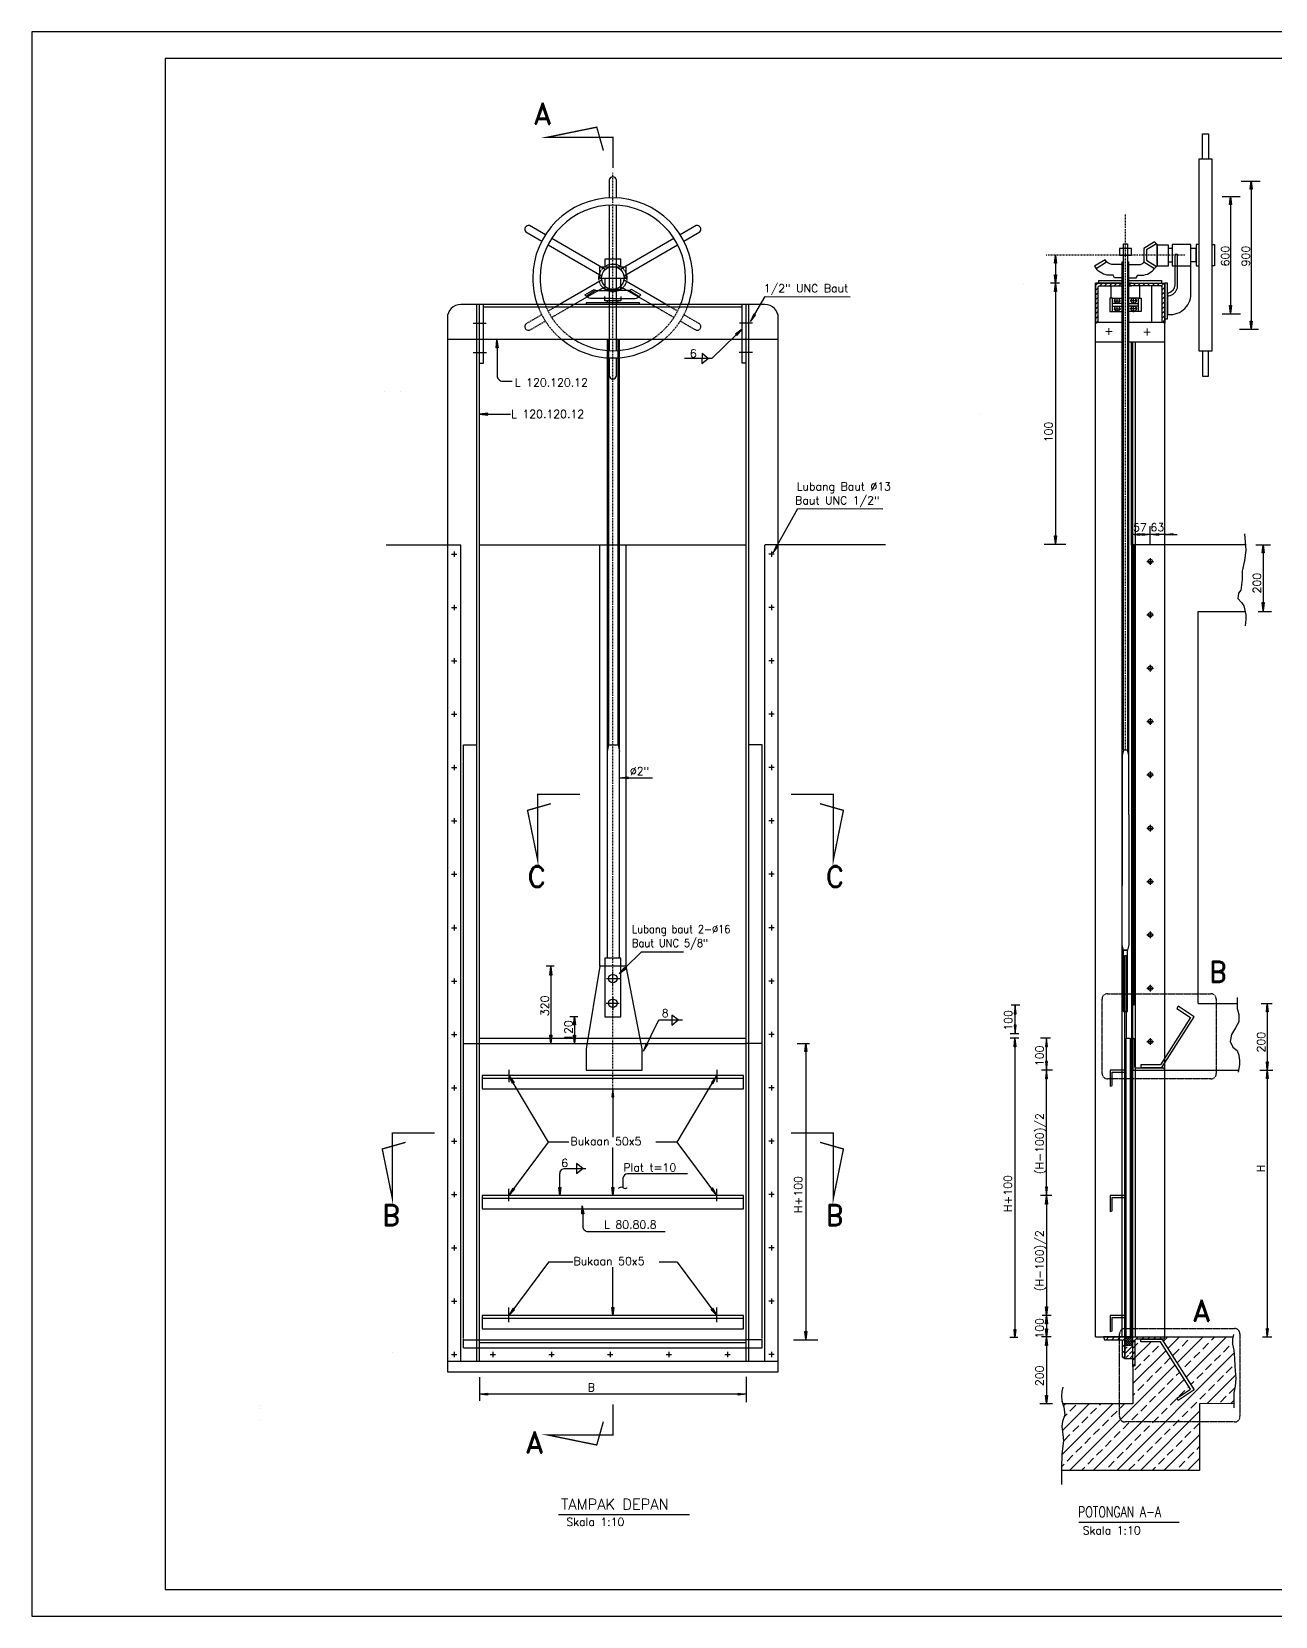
# Model space of a CAD drawing. Header units: metres. Extents: x -50 to 791, y -656 to 584.
# Drawn here: x -50 to 416, y -10 to 584 of the extents above; entities that cross this region are included whole.
import ezdxf

# ---------------------------------------------------------------- set-up
doc = ezdxf.new("R2010")
doc.units = ezdxf.units.M
for name, pattern in [('DASHDOT', [1, 0.5, -0.25, 0, -0.25]), ('DASHDOT2', [0.5, 0.25, -0.125, 0, -0.125]), ('HIDDEN', [0.375, 0.25, -0.125]), ('HIDDEN2', [0.1875, 0.125, -0.0625])]:
    doc.linetypes.add(name, pattern=pattern)
for name, color, linetype in [('ACS', 2, 'CONTINUOUS'), ('AS', 2, 'DASHDOT'), ('DIM', 2, 'CONTINUOUS'), ('HATCH', 1, 'CONTINUOUS'), ('KOP', 7, 'CONTINUOUS'), ('PINTU', 5, 'CONTINUOUS')]:
    doc.layers.add(name, color=color, linetype=linetype)
doc.styles.add('ROMAND', font='ROMAND.SHX')
doc.styles.add('ROMANS', font='ROMANS.SHX', dxfattribs={"height": 3})

msp = doc.modelspace()

# ---------------------------------------------------------------- linework, layer by layer
at = {"layer": 'ACS', "color": 1, "linetype": 'HIDDEN2'}
for points in [[(105.77, 391.7), (110.77, 391.7)], [(229.77, 391.7), (224.77, 391.7)], [(111.77, 316.7), (116.77, 316.7)], [(223.77, 316.7), (218.77, 316.7)], [(111.77, 204.7), (117.77, 204.7)], [(223.77, 204.7), (217.77, 204.7)], [(111.77, 93.7), (117.77, 93.7)], [(223.77, 93.7), (217.77, 93.7)]]:
    msp.add_lwpolyline(points, dxfattribs=at)
at = {"layer": 'ACS'}
for points in [[(107.27, 388.14), (108.27, 388.14), (109.27, 388.14)], [(108.27, 389.14), (108.27, 388.14), (108.27, 387.14)], [(228.27, 388.14), (227.27, 388.14), (226.27, 388.14)], [(227.27, 389.14), (227.27, 388.14), (227.27, 387.14)], [(369.16, 386.68), (369.16, 384.19)], [(367.9, 385.44), (370.35, 385.44)], [(108.27, 369.14), (108.27, 368.14), (108.27, 367.14)], [(227.27, 369.14), (227.27, 368.14), (227.27, 367.14)], [(107.27, 368.14), (108.27, 368.14), (109.27, 368.14)], [(228.27, 368.14), (227.27, 368.14), (226.27, 368.14)], [(367.9, 365.44), (370.35, 365.44)], [(369.16, 366.68), (369.16, 364.19)], [(107.27, 348.14), (108.27, 348.14), (109.27, 348.14)], [(108.27, 349.14), (108.27, 348.14), (108.27, 347.14)], [(228.27, 348.14), (227.27, 348.14), (226.27, 348.14)], [(227.27, 349.14), (227.27, 348.14), (227.27, 347.14)], [(367.9, 345.44), (370.35, 345.44)], [(369.16, 346.68), (369.16, 344.19)], [(107.27, 328.14), (108.27, 328.14), (109.27, 328.14)], [(108.27, 329.14), (108.27, 328.14), (108.27, 327.14)], [(228.27, 328.14), (227.27, 328.14), (226.27, 328.14)], [(227.27, 329.14), (227.27, 328.14), (227.27, 327.14)], [(367.9, 325.44), (370.35, 325.44)], [(369.16, 326.68), (369.16, 324.19)], [(108.27, 309.14), (108.27, 308.14), (108.27, 307.14)], [(227.27, 309.14), (227.27, 308.14), (227.27, 307.14)], [(107.27, 308.14), (108.27, 308.14), (109.27, 308.14)], [(228.27, 308.14), (227.27, 308.14), (226.27, 308.14)], [(367.9, 305.44), (370.35, 305.44)], [(369.16, 306.68), (369.16, 304.19)], [(107.27, 288.14), (108.27, 288.14), (109.27, 288.14)], [(108.27, 289.14), (108.27, 288.14), (108.27, 287.14)], [(228.27, 288.14), (227.27, 288.14), (226.27, 288.14)], [(227.27, 289.14), (227.27, 288.14), (227.27, 287.14)], [(367.9, 285.44), (370.35, 285.44)], [(369.16, 286.68), (369.16, 284.19)], [(107.27, 268.14), (108.27, 268.14), (109.27, 268.14)], [(108.27, 269.14), (108.27, 268.14), (108.27, 267.14)], [(228.27, 268.14), (227.27, 268.14), (226.27, 268.14)], [(227.27, 269.14), (227.27, 268.14), (227.27, 267.14)], [(367.9, 265.44), (370.35, 265.44)], [(369.16, 266.68), (369.16, 264.19)], [(107.27, 248.14), (108.27, 248.14), (109.27, 248.14)], [(108.27, 249.14), (108.27, 248.14), (108.27, 247.14)], [(228.27, 248.14), (227.27, 248.14), (226.27, 248.14)], [(227.27, 249.14), (227.27, 248.14), (227.27, 247.14)], [(367.9, 245.44), (370.35, 245.44)], [(369.16, 246.68), (369.16, 244.19)], [(107.27, 228.14), (108.27, 228.14), (109.27, 228.14)], [(108.27, 229.14), (108.27, 228.14), (108.27, 227.14)], [(165.37, 229.05), (170.42, 229.05)], [(167.77, 226.55), (167.77, 231.52)], [(228.27, 228.14), (227.27, 228.14), (226.27, 228.14)], [(227.27, 229.14), (227.27, 228.14), (227.27, 227.14)], [(369.16, 226.68), (369.16, 224.19)], [(165.29, 219.79), (170.16, 219.79)], [(167.77, 222.24), (167.77, 217.24)], [(367.9, 225.44), (370.35, 225.44)], [(107.27, 208.14), (108.27, 208.14), (109.27, 208.14)], [(108.27, 209.14), (108.27, 208.14), (108.27, 207.14)], [(228.27, 208.14), (227.27, 208.14), (226.27, 208.14)], [(227.27, 209.14), (227.27, 208.14), (227.27, 207.14)], [(367.9, 205.44), (370.35, 205.44)], [(369.16, 206.68), (369.16, 204.19)], [(107.27, 188.14), (108.27, 188.14), (109.27, 188.14)], [(108.27, 189.14), (108.27, 188.14), (108.27, 187.14)], [(228.27, 188.14), (227.27, 188.14), (226.27, 188.14)], [(227.27, 189.14), (227.27, 188.14), (227.27, 187.14)], [(107.27, 168.14), (108.27, 168.14), (109.27, 168.14)], [(108.27, 169.14), (108.27, 168.14), (108.27, 167.14)], [(228.27, 168.14), (227.27, 168.14), (226.27, 168.14)], [(227.27, 169.14), (227.27, 168.14), (227.27, 167.14)], [(108.27, 149.14), (108.27, 148.14), (108.27, 147.14)], [(227.27, 149.14), (227.27, 148.14), (227.27, 147.14)], [(107.27, 148.14), (108.27, 148.14), (109.27, 148.14)], [(228.27, 148.14), (227.27, 148.14), (226.27, 148.14)], [(107.27, 128.14), (108.27, 128.14), (109.27, 128.14)], [(108.27, 129.14), (108.27, 128.14), (108.27, 127.14)], [(228.27, 128.14), (227.27, 128.14), (226.27, 128.14)], [(227.27, 129.14), (227.27, 128.14), (227.27, 127.14)], [(107.27, 108.14), (108.27, 108.14), (109.27, 108.14)], [(108.27, 109.14), (108.27, 108.14), (108.27, 107.14)], [(228.27, 108.14), (227.27, 108.14), (226.27, 108.14)], [(227.27, 109.14), (227.27, 108.14), (227.27, 107.14)], [(108.27, 89.14), (108.27, 88.14), (108.27, 87.14)], [(122.75, 89.14), (122.75, 88.14), (122.75, 87.14)], [(144.75, 89.14), (144.75, 88.14), (144.75, 87.14)], [(166.75, 89.14), (166.75, 88.14), (166.75, 87.14)], [(188.75, 89.14), (188.75, 88.14), (188.75, 87.14)], [(210.75, 89.14), (210.75, 88.14), (210.75, 87.14)], [(227.27, 89.14), (227.27, 88.14), (227.27, 87.14)], [(107.27, 88.14), (108.27, 88.14), (109.27, 88.14)], [(121.75, 88.14), (122.75, 88.14), (123.75, 88.14)], [(143.75, 88.14), (144.75, 88.14), (145.75, 88.14)], [(165.75, 88.14), (166.75, 88.14), (167.75, 88.14)], [(187.75, 88.14), (188.75, 88.14), (189.75, 88.14)], [(209.75, 88.14), (210.75, 88.14), (211.75, 88.14)], [(228.27, 88.14), (227.27, 88.14), (226.27, 88.14)]]:
    msp.add_lwpolyline(points, dxfattribs=at)
at = {"layer": 'ACS', "color": 1, "linetype": 'HIDDEN'}
for points in [[(110.77, 85.7), (110.77, 391.7)], [(224.77, 85.7), (224.77, 391.7)], [(224.77, 85.7), (224.77, 391.7)], [(111.77, 90.7), (111.77, 316.7)], [(223.77, 90.7), (223.77, 316.7)], [(111.77, 90.7), (223.77, 90.7)]]:
    msp.add_lwpolyline(points, dxfattribs=at)
at = {"layer": 'ACS'}
for centre, radius in [((369.16, 385.44), 0.802), ((369.16, 365.44), 0.802), ((369.16, 345.44), 0.802), ((369.16, 325.44), 0.802), ((369.16, 305.44), 0.802), ((369.16, 285.44), 0.802), ((369.16, 265.44), 0.802), ((369.16, 245.44), 0.802), ((167.77, 229.05), 1.58), ((369.16, 225.44), 0.802), ((167.77, 219.79), 1.58), ((369.16, 205.44), 0.802)]:
    msp.add_circle(centre, radius, dxfattribs=at)
at = {"layer": 'AS'}
for points in [[(167.77, 187.7), (167.77, 531.13)], [(359.83, 314.73), (359.83, 515.54)], [(382.06, 500.25), (330.18, 500.25)], [(82.23, 448.95), (82.23, 448.95)], [(88.23, 448.95), (88.23, 448.95)]]:
    msp.add_lwpolyline(points, dxfattribs=at)
at = {"layer": 'DIM'}
for p, q in [((145.79, 233.7), (142.84, 233.7)), ((154.66, 214.7), (151.7, 214.7)), ((236.89, 204.7), (241.52, 204.7)), ((235.45, 93.7), (244.53, 93.7)), ((217.77, 79.76), (217.77, 70.21))]:
    msp.add_line(p, q, dxfattribs=at)
at = {"layer": 'DIM', "const_width": 0.5}
for points in [[(167.77, 532.94), (167.77, 544.45), (143.34, 544.45), (161.73, 548.21), (164.23, 539.44)], [(155.5, 298.15), (139.55, 298.15), (139.55, 273.72), (135.8, 292.11), (144.56, 294.62)], [(234.47, 298.15), (250.42, 298.15), (250.42, 273.72), (254.17, 292.11), (245.4, 294.62)], [(101.06, 171.21), (85.11, 171.21), (85.11, 146.78), (81.36, 165.17), (90.13, 167.68)], [(234.47, 171.21), (250.42, 171.21), (250.42, 146.78), (254.17, 165.17), (245.4, 167.68)], [(167.77, 69.49), (167.77, 57.98), (143.34, 57.98), (161.73, 54.22), (164.23, 62.99)]]:
    msp.add_lwpolyline(points, dxfattribs=at)
at = {"layer": 'DIM'}
for points in [[(403.18, 528.02), (410.4, 528.02)], [(406.96, 528.05), (407.35, 525.02), (406.62, 525.02), (406.96, 528.05), (406.96, 523.9), (406.96, 472.45), (406.62, 475.48), (407.35, 475.48), (406.96, 472.45)], [(396.04, 522.26), (402.82, 522.26)], [(399.25, 522.28), (399.64, 519.25), (398.9, 519.25), (399.25, 522.28), (399.25, 518.42), (399.25, 478.36), (398.9, 481.39), (399.64, 481.39), (399.25, 478.36)], [(333.67, 500.22), (334.06, 497.18), (333.33, 497.18), (333.67, 500.22), (333.67, 494.77), (333.67, 489.77), (333.33, 492.8), (334.06, 492.8), (333.67, 489.77)], [(333.61, 489.62), (334.01, 486.59), (333.27, 486.59), (333.61, 489.62), (333.61, 468.63), (333.61, 392), (333.27, 395.03), (334.01, 395.03), (333.61, 392)], [(219.38, 475.38), (221.27, 477.79), (220.64, 478.16), (219.38, 475.38), (221, 478.1), (224.83, 484.7), (256.68, 484.67)], [(396.04, 478.24), (402.97, 478.24)], [(216.22, 472.47), (213.74, 470.67), (214.25, 470.14), (216.22, 472.47), (213.92, 470.29), (204.84, 461.45), (194.67, 461.45)], [(402.61, 472.47), (409.68, 472.47)], [(203.53, 461.49), (201.2, 463.38), (201.14, 459.63), (203.53, 461.49)], [(117.85, 440.68), (120.89, 440.28), (120.89, 441.02), (117.85, 440.68), (121.02, 440.68), (129.43, 440.68)], [(227.79, 388.68), (229.67, 391.09), (229.04, 391.46), (227.79, 388.68), (229.4, 391.4), (237.13, 405.21), (268.99, 405.18)], [(369.16, 395.55), (366.12, 395.16), (366.12, 395.89), (369.16, 395.55), (369.13, 395.55), (362.17, 395.55), (365.2, 395.89), (365.2, 395.16), (362.17, 395.55)], [(375.21, 395.55), (369.25, 395.55), (372.28, 395.89), (372.28, 395.16), (369.25, 395.55)], [(374.62, 395.55), (377.65, 395.94), (377.65, 395.21), (374.62, 395.55), (374.65, 395.55), (379.29, 395.55)], [(337.54, 391.74), (329.41, 391.74)], [(408.78, 391.7), (414.2, 391.7)], [(411.47, 391.66), (411.86, 388.63), (411.13, 388.63), (411.47, 391.66), (411.47, 370.44), (411.47, 366.95), (411.13, 369.98), (411.86, 369.98), (411.47, 366.95)], [(409.63, 366.7), (414.54, 366.7)], [(170.33, 304.32), (173.36, 304.71), (173.36, 303.98), (170.33, 304.32), (182.62, 304.32)], [(170.11, 230.93), (172.59, 232.73), (172.09, 233.27), (170.11, 230.93), (172.42, 233.11), (178.56, 239.07), (194.27, 239.07)], [(144.52, 233.42), (144.91, 230.38), (144.18, 230.38), (144.52, 233.42), (144.52, 210.32), (144.52, 204.78), (144.18, 207.82), (144.91, 207.82), (144.52, 204.78)], [(153.39, 214.72), (153.78, 211.68), (153.05, 211.68), (153.39, 214.72), (153.39, 210.32), (153.39, 204.78), (153.05, 207.82), (153.78, 207.82), (153.39, 204.78)], [(192.25, 213.55), (189.9, 215.39), (189.9, 211.65), (192.25, 213.55)], [(320.25, 219.04), (317.05, 219.04)], [(318.52, 208.52), (318.91, 211.55), (318.18, 211.55), (318.52, 208.52), (318.52, 212.9), (318.52, 218.92), (318.18, 215.88), (318.91, 215.88), (318.52, 218.92)], [(413.01, 219.6), (413.4, 216.57), (412.67, 216.57), (413.01, 219.6), (413.01, 198.27), (413.01, 194.78), (412.67, 197.82), (413.4, 197.82), (413.01, 194.78)], [(179.23, 201.88), (180.92, 204.43), (180.26, 204.75), (179.23, 201.88), (184.96, 213.55)], [(184.96, 213.55), (193.87, 213.55)], [(316.6, 208.52), (319.93, 208.52)], [(240.1, 204.69), (240.49, 201.66), (239.76, 201.66), (240.1, 204.69), (240.1, 200.83), (240.1, 93.78), (239.76, 96.82), (240.49, 96.82), (240.1, 93.78)], [(319.96, 206.7), (316.6, 206.7)], [(318.45, 206.55), (318.84, 203.51), (318.11, 203.51), (318.45, 206.55), (318.45, 128.08)], [(331.73, 206.7), (327.99, 206.7)], [(330.27, 194.9), (330.66, 197.94), (329.93, 197.94), (330.27, 194.9), (330.27, 200.63), (330.27, 206.65), (329.93, 203.61), (330.66, 203.61), (330.27, 206.65)], [(128.77, 194.84), (128.77, 190.17)], [(128.77, 147.7), (130.4, 150.57), (130.95, 150.03), (128.77, 147.7), (143.71, 167.7), (128.77, 192.7), (130.79, 190.15), (130.16, 189.68), (128.77, 192.7)], [(206.77, 147.7), (205.13, 150.57), (204.58, 150.03), (206.77, 147.7), (191.82, 167.7), (206.77, 192.7), (204.74, 190.15), (205.37, 189.68), (206.77, 192.7)], [(206.77, 194.84), (206.77, 190.17)], [(332.5, 194.7), (328.43, 194.7)], [(330.27, 147.84), (330.66, 150.88), (329.93, 150.88), (330.27, 147.84), (330.27, 151.7), (330.27, 194.69), (329.93, 191.65), (330.66, 191.65), (330.27, 194.69)], [(413, 194.59), (413.39, 191.56), (412.66, 191.56), (413, 194.59), (413, 186.28), (413, 94.85), (412.66, 97.88), (413.39, 97.88), (413, 94.85)], [(167.77, 187.7), (167.37, 184.67), (168.11, 184.67), (167.77, 187.7), (167.77, 169.62)], [(151.28, 167.7), (143.71, 167.7)], [(191.82, 167.7), (183.9, 167.7)], [(167.77, 147.7), (167.37, 150.74), (168.11, 150.74), (167.77, 147.7), (167.77, 165.71)], [(156.56, 157.89), (154.21, 159.74), (154.21, 155.99), (156.56, 157.89)], [(128.77, 145.63), (128.77, 150.29)], [(169.94, 150.37), (170.29, 150.69), (170.67, 150.9), (171, 150.95), (171.41, 150.83), (171.69, 150.66), (172, 150.48), (172.38, 150.39), (172.74, 150.44), (173.02, 150.59), (173.1, 150.64)], [(206.77, 145.63), (206.77, 150.29)], [(332.32, 147.7), (328.08, 147.7)], [(330.27, 147.57), (330.66, 144.53), (329.93, 144.53), (330.27, 147.57), (330.27, 143.71), (330.27, 102.92), (329.93, 105.95), (330.66, 105.95), (330.27, 102.92)], [(318.45, 128.08), (318.45, 100.07), (318.45, 94.54), (318.11, 97.57), (318.84, 97.57), (318.45, 94.54)], [(143.71, 122.7), (128.77, 102.7), (130.92, 104.94), (130.36, 105.48), (128.77, 102.7)], [(152.72, 122.7), (143.71, 122.7)], [(167.77, 102.7), (167.37, 105.74), (168.11, 105.74), (167.77, 102.7), (167.77, 120.82)], [(191.82, 122.7), (185.18, 122.7)], [(191.82, 122.7), (206.77, 102.7), (204.61, 104.94), (205.17, 105.48), (206.77, 102.7)], [(128.77, 100.26), (128.77, 105.7)], [(206.77, 100.26), (206.77, 105.7)], [(332.06, 102.7), (328.64, 102.7)], [(330.27, 102.7), (330.66, 99.67), (329.93, 99.67), (330.27, 102.7), (330.27, 98.84), (330.27, 94.7), (329.93, 97.73), (330.66, 97.73), (330.27, 94.7)], [(319.49, 94.54), (316.48, 94.54)], [(332.06, 94.7), (328.46, 94.7)], [(330.27, 94.56), (330.66, 91.53), (329.93, 91.53), (330.27, 94.56), (330.27, 81.03), (330.27, 69.74), (329.93, 72.77), (330.66, 72.77), (330.27, 69.74)], [(411.25, 94.7), (414.67, 94.7)], [(85.23, 88.95), (85.23, 88.95)], [(117.77, 79.68), (117.77, 70.78)], [(217.77, 73.27), (214.74, 72.88), (214.74, 73.61), (217.77, 73.27), (132.23, 73.27), (117.77, 73.27), (120.8, 73.61), (120.8, 72.88), (117.77, 73.27)], [(332.56, 69.7), (327.73, 69.7)], [(147.43, 28.13), (196.54, 28.13)], [(342.42, 25.3), (380.05, 25.3)]]:
    msp.add_lwpolyline(points, dxfattribs=at)
for points in [[(124.3, 468.51), (124.83, 465.5), (124.1, 465.47), (124.3, 468.51), (124.44, 465.4, -0.011771), (124.44, 465.3), (124.44, 455.02, 0.414462), (126.44, 453.02), (130.09, 453.02)], [(147.95, 147.73), (147.56, 150.76), (148.29, 150.76), (147.95, 147.73), (147.95, 152.15), (147.94, 155.89, -0.414462), (149.94, 157.89), (157.68, 157.89)], [(195.75, 155.83), (173.28, 155.83, 0.39976), (171.57, 154.2), (171.57, 150.73)], [(156.33, 143.91), (156.86, 140.9), (156.13, 140.86), (156.33, 143.91), (156.47, 140.79, -0.011771), (156.47, 140.7), (156.47, 136.26, 0.414462), (158.47, 134.26), (187.38, 134.26)]]:
    msp.add_lwpolyline(points, format="xyb", dxfattribs=at)
at = {"layer": 'DIM', "linetype": 'DASHDOT2'}
for points in [[(351.11, 200.46), (351.11, 221.37, -0.414214), (353.11, 223.37), (391.88, 223.37, -0.414214), (393.88, 221.37), (393.88, 193.46, -0.414214), (391.88, 191.46), (353.11, 191.46, -0.414214), (351.11, 193.46)], [(357.66, 86.19), (357.66, 95.86, -0.414214), (359.66, 97.86), (400.77, 97.86, -0.414214), (402.77, 95.86), (402.77, 64.84, -0.414214), (400.77, 62.84), (359.66, 62.84, -0.414214), (357.66, 64.84)]]:
    msp.add_lwpolyline(points, format="xyb", close=True, dxfattribs=at)
at = {"layer": 'HATCH'}
for p, q in [((348.62, 488.8), (349.52, 489.7)), ((348.62, 487.03), (349.62, 488.03)), ((350.29, 488.7), (351.29, 489.7)), ((352.06, 488.7), (353.06, 489.7)), ((353.83, 488.7), (354.83, 489.7)), ((355.6, 488.7), (356.6, 489.7)), ((357.36, 488.7), (358.36, 489.7)), ((361.12, 488.85), (361.97, 489.7)), ((362.74, 488.7), (363.74, 489.7)), ((364.51, 488.7), (365.51, 489.7)), ((366.27, 488.7), (367.27, 489.7)), ((368.04, 488.7), (369.04, 489.7)), ((369.81, 488.7), (370.81, 489.7)), ((371.58, 488.7), (372.58, 489.7)), ((373.27, 488.63), (374.34, 489.7)), ((373.62, 487.21), (374.62, 488.21)), ((348.62, 485.26), (349.62, 486.26)), ((348.62, 483.5), (349.62, 484.5)), ((348.62, 481.73), (349.62, 482.73)), ((373.62, 485.44), (374.62, 486.44)), ((373.62, 483.68), (374.62, 484.68)), ((373.62, 481.91), (374.62, 482.91)), ((373.62, 480.14), (374.62, 481.14)), ((348.62, 479.96), (349.62, 480.96)), ((348.62, 478.19), (349.62, 479.19)), ((348.62, 476.42), (349.62, 477.42)), ((348.7, 474.74), (349.62, 475.66)), ((373.62, 478.37), (374.62, 479.37)), ((373.62, 476.61), (374.62, 477.61)), ((373.83, 475.05), (374.62, 475.84))]:
    msp.add_line(p, q, dxfattribs=at)
at = {"layer": 'HATCH', "color": 1}
for p, q in [((352.58, 93.7), (353.58, 94.7)), ((354.79, 93.7), (355.79, 94.7)), ((357, 93.7), (357.66, 94.37)), ((357.66, 94.37), (358, 94.7)), ((358.62, 93.12), (359.62, 94.12)), ((358.62, 90.91), (359.62, 91.91)), ((358.62, 88.7), (359.62, 89.7)), ((359.62, 91.91), (362.42, 94.7)), ((359.62, 92.79), (361.53, 94.7)), ((359.62, 93.68), (360.65, 94.7)), ((359.62, 94.56), (359.76, 94.7)), ((362.5, 91.7), (359.62, 94.59)), ((361.62, 91.7), (359.62, 93.7)), ((360.74, 91.7), (359.62, 92.82)), ((359.85, 91.7), (359.62, 91.94)), ((359.62, 88.37), (362.62, 91.37)), ((359.63, 90.15), (360.52, 91.04)), ((360.3, 91.7), (362.62, 94.02)), ((362.62, 92.47), (360.39, 94.7)), ((360.96, 91.48), (361.18, 91.7)), ((361.18, 91.7), (362.62, 93.14)), ((362.62, 93.36), (361.27, 94.7)), ((361.4, 88.39), (362.29, 89.27)), ((362.07, 91.7), (362.62, 92.26)), ((362.62, 94.24), (362.15, 94.7)), ((362.62, 92.7), (363.42, 93.5)), ((362.62, 90.49), (363.42, 91.29)), ((362.62, 77.23), (375.06, 89.67)), ((363.42, 86.87), (369.45, 92.9)), ((363.42, 91.29), (364.49, 92.36)), ((363.83, 93.9), (364.63, 94.7)), ((366.03, 93.9), (366.83, 94.7)), ((368.24, 93.9), (369.04, 94.7)), ((370.02, 89.05), (372.23, 91.26)), ((370.45, 93.9), (371.25, 94.7)), ((372.66, 93.9), (373.46, 94.7)), ((373.33, 92.36), (373.34, 92.37)), ((374.07, 93.1), (375.54, 94.57)), ((375.78, 90.39), (380.09, 94.7)), ((377.75, 87.94), (379.96, 90.15)), ((379.22, 84.99), (388.93, 94.7)), ((381.07, 91.26), (383.28, 93.47)), ((382.65, 79.59), (397.77, 94.7)), ((384.38, 94.57), (384.51, 94.7)), ((388.8, 90.15), (391.01, 92.36)), ((392.12, 93.47), (393.35, 94.7)), ((396.54, 89.05), (398.75, 91.26)), ((399.85, 92.36), (400.03, 92.54)), ((338.93, 44.7), (378.49, 84.27)), ((356.61, 44.7), (400.52, 88.62)), ((359.1, 86.97), (359.62, 87.49)), ((360.08, 87.06), (360.96, 87.94)), ((361.49, 86.7), (362.62, 87.84)), ((362.62, 88.28), (363.42, 89.08)), ((362.62, 86.07), (363.42, 86.87)), ((362.62, 83.86), (363.42, 84.66)), ((363.39, 82.42), (365.6, 84.63)), ((366.7, 85.73), (368.91, 87.94)), ((371.12, 81.32), (373.33, 83.53)), ((374.44, 84.63), (376.65, 86.84)), ((382.17, 83.53), (384.38, 85.73)), ((385.49, 86.84), (387.7, 89.05)), ((389.91, 82.42), (392.12, 84.63)), ((393.22, 85.73), (395.43, 87.94)), ((397.64, 81.32), (399.85, 83.53)), ((347.77, 44.7), (381.93, 78.86)), ((367.81, 78), (370.02, 80.21)), ((375.54, 76.9), (377.75, 79.11)), ((378.86, 80.21), (380.21, 81.56)), ((380.94, 82.29), (381.07, 82.42)), ((384.37, 76.88), (385.49, 78)), ((386.59, 79.11), (388.8, 81.32)), ((390.45, 69.71), (401.1, 80.36)), ((394.33, 78), (396.54, 80.21)), ((362.62, 72.81), (363.39, 73.58)), ((364.49, 74.69), (366.7, 76.9)), ((368.91, 70.27), (371.12, 72.48)), ((372.23, 73.58), (374.44, 75.79)), ((376.65, 69.16), (378.86, 71.37)), ((379.96, 72.48), (382.17, 74.69)), ((383.28, 75.79), (383.65, 76.16)), ((387.7, 71.37), (389.91, 73.58)), ((391.01, 74.69), (393.22, 76.9)), ((395.43, 70.27), (397.64, 72.48)), ((398.75, 73.58), (400.82, 75.65)), ((335.97, 50.58), (355.09, 69.7)), ((336.21, 59.66), (346.25, 69.7)), ((336.62, 68.91), (337.42, 69.7)), ((336.82, 64.69), (337.98, 65.85)), ((339.08, 66.95), (341.29, 69.16)), ((346.82, 65.85), (349.03, 68.06)), ((350.13, 69.16), (350.67, 69.7)), ((354.55, 64.74), (356.76, 66.95)), ((357.87, 68.06), (359.51, 69.7)), ((362.29, 63.64), (364.49, 65.85)), ((365.45, 44.7), (387.62, 66.88)), ((365.6, 66.95), (367.81, 69.16)), ((373.33, 65.85), (375.54, 68.06)), ((381.07, 64.74), (383.28, 66.95)), ((384.38, 68.06), (386.59, 70.27)), ((399.3, 69.72), (400.42, 70.84)), ((340.19, 59.22), (342.4, 61.43)), ((343.5, 62.53), (345.71, 64.74)), ((347.92, 58.11), (350.13, 60.32)), ((351.24, 61.43), (353.45, 63.64)), ((358.97, 60.32), (361.18, 62.53)), ((366.7, 59.22), (368.91, 61.43)), ((370.02, 62.53), (372.23, 64.74)), ((374.44, 58.11), (376.65, 60.32)), ((377.75, 61.43), (379.96, 63.64)), ((385.49, 60.32), (387.62, 62.46)), ((336.87, 55.9), (339.08, 58.11)), ((341.29, 51.48), (343.5, 53.69)), ((344.61, 54.8), (346.82, 57.01)), ((352.34, 53.69), (354.55, 55.9)), ((355.66, 57.01), (357.87, 59.22)), ((360.08, 52.59), (362.29, 54.8)), ((363.39, 55.9), (365.6, 58.11)), ((367.81, 51.48), (370.02, 53.69)), ((371.12, 54.8), (373.33, 57.01)), ((374.29, 44.7), (387.62, 58.04)), ((378.86, 53.69), (381.07, 55.9)), ((382.17, 57.01), (384.38, 59.22)), ((386.59, 52.59), (387.62, 53.62)), ((337.98, 48.17), (340.19, 50.38)), ((345.71, 47.07), (347.92, 49.27)), ((349.03, 50.38), (351.24, 52.59)), ((353.45, 45.96), (355.66, 48.17)), ((356.76, 49.27), (358.97, 51.48)), ((364.49, 48.17), (366.7, 50.38)), ((372.23, 47.07), (374.44, 49.27)), ((375.54, 50.38), (377.75, 52.59)), ((379.96, 45.96), (382.17, 48.17)), ((383.13, 44.7), (387.62, 49.2)), ((383.28, 49.27), (385.49, 51.48)), ((335.88, 46.07), (336.87, 47.07)), ((343.35, 44.7), (344.61, 45.96)), ((352.19, 44.7), (352.34, 44.86)), ((361.18, 44.86), (363.39, 47.07)), ((369.87, 44.7), (371.12, 45.96)), ((378.71, 44.7), (378.86, 44.86))]:
    msp.add_line(p, q, dxfattribs=at)
at = {"layer": 'KOP', "color": 1}
msp.add_lwpolyline([(-50, -10), (791, -10), (791, 584), (-50, 584), (-50, -10)], dxfattribs=at)
at = {"layer": 'KOP', "color": 7}
msp.add_lwpolyline([(0, 0), (781, 0), (781, 574), (0, 574)], close=True, dxfattribs=at)
at = {"layer": 'PINTU'}
for points in [[(388.74, 536.28), (388.74, 545.71), (390.98, 545.71), (390.98, 536.28)], [(387.51, 536.28), (392.21, 536.28), (392.21, 464.25), (387.51, 464.25), (387.51, 536.28)], [(166.4, 518.96), (166.4, 491.7)], [(190.68, 506.51), (170.37, 494.78)], [(366.79, 502.79), (366.79, 497.75), (370.79, 495.25), (371.79, 496.25), (371.79, 504.25), (370.79, 505.25), (366.79, 502.79)], [(143.48, 504.15), (163.79, 492.42)], [(359.12, 314.7), (359.12, 504.53), (360.62, 504.53), (360.62, 314.7)], [(371.52, 504.52), (367.79, 502.23)], [(367.79, 502.23), (367.79, 498.3), (371.51, 495.97)], [(371.79, 496.25), (376.03, 496.25), (376.03, 503.96), (371.79, 503.96), (371.79, 496.52)], [(377.36, 502.75), (376.03, 502.75)], [(378.37, 504.25), (377.36, 504.24), (377.36, 496.17), (384.35, 496.17)], [(384.36, 497.8), (386.37, 497.81), (386.37, 502.75), (384.37, 502.75)], [(387.37, 504.25), (386.37, 504.25), (386.37, 496.25), (387.37, 496.25)], [(392.23, 504.25), (393.23, 504.25), (393.23, 496.25), (392.23, 496.25)], [(162.77, 491.67), (172.77, 491.67), (172.77, 495.68), (162.77, 495.67), (162.77, 491.67)], [(170.77, 495.68), (170.77, 498.67), (164.77, 498.67), (164.77, 495.67)], [(358.62, 312.7), (358.62, 497.78)], [(358.62, 497.78), (359.12, 497.78)], [(360.62, 497.78), (361.12, 497.78)], [(361.12, 312.7), (361.12, 497.78)], [(376.03, 497.78), (377.36, 497.78)], [(153.17, 481.7), (165.16, 488.62)], [(164.77, 491.67), (164.77, 487.46), (170.77, 487.46), (170.77, 491.67)], [(169.13, 464.45), (169.13, 491.7)], [(187.81, 481.7), (171.74, 490.99)], [(321.71, 489.7), (321.71, 489.7)], [(335.2, 489.7), (331.77, 489.7)], [(348.62, 94.7), (348.62, 489.7)], [(358.62, 489.7), (348.62, 489.7), (348.62, 474.7), (349.62, 475.14), (349.62, 488.33), (350.06, 488.7), (358.62, 488.7)], [(348.62, 489.7), (358.62, 489.7)], [(349.9, 489.7), (349.9, 490.7), (358.62, 490.7)], [(354.47, 484.14), (354.47, 488.7)], [(361.12, 490.7), (373.39, 490.7), (373.39, 489.7)], [(362.12, 489.7), (361.12, 489.7)], [(361.12, 489.7), (374.62, 489.7)], [(361.12, 489.7), (374.62, 489.7), (374.62, 474.7), (373.62, 475.14), (373.62, 488.33), (373.18, 488.7), (361.12, 488.7)], [(361.12, 488.7), (362.12, 488.7)], [(365.19, 484.14), (365.19, 488.7)], [(369.69, 475.14), (369.69, 488.7)], [(374.62, 391.7), (374.62, 489.7)], [(374.62, 476.41), (375.62, 476.41), (375.62, 489.7), (374.62, 489.7)], [(116.77, 85.7), (116.77, 481.7)], [(117.77, 85.7), (117.77, 481.7)], [(117.77, 459.7), (119.27, 459.7), (119.27, 481.7)], [(177.77, 481.7), (177.77, 482.33), (157.77, 482.33), (157.77, 481.7)], [(161.32, 486.99), (157.85, 484.85)], [(170.77, 484.7), (170.77, 483.14), (164.77, 483.14), (164.77, 484.7)], [(165.77, 482.33), (165.77, 483.14)], [(169.77, 482.33), (169.77, 483.14)], [(173.99, 486.99), (177.59, 484.77)], [(217.77, 459.7), (216.27, 459.7), (216.27, 481.7)], [(217.77, 85.7), (217.77, 481.7)], [(218.77, 85.7), (218.77, 481.7)], [(353.97, 484.14), (353.97, 479.14), (354.97, 479.14), (354.97, 484.14)], [(354.97, 484.14), (353.97, 484.14)], [(354.97, 484.14), (358.54, 484.14)], [(358.54, 482.14), (354.97, 482.14)], [(355.46, 483.14), (358.03, 483.14)], [(356.75, 482.14), (356.75, 484.14)], [(364.69, 484.14), (361.12, 484.14)], [(361.12, 482.14), (364.69, 482.14)], [(364.2, 483.14), (361.63, 483.14)], [(362.91, 482.14), (362.91, 484.14)], [(364.69, 484.14), (365.69, 484.14)], [(365.69, 484.14), (365.69, 479.14), (364.69, 479.14), (364.69, 484.14)], [(354.97, 481.14), (358.54, 481.14)], [(354.97, 479.14), (358.54, 479.14)], [(355.46, 480.14), (358.1, 480.14)], [(356.75, 478.86), (356.75, 481.14)], [(364.69, 481.14), (361.12, 481.14)], [(364.69, 479.14), (361.12, 479.14)], [(364.2, 480.14), (361.56, 480.14)], [(362.91, 478.86), (362.91, 481.14)], [(115.46, 474.7), (120.32, 474.7)], [(220.07, 474.7), (215.21, 474.7)], [(349.61, 475.14), (358.62, 475.14)], [(361.12, 475.14), (373.63, 475.14)], [(105.77, 468.7), (229.77, 468.7)], [(115.46, 463.7), (120.41, 463.7)], [(165.77, 236.7), (165.77, 468.7)], [(166.27, 316.7), (166.27, 468.7)], [(169.77, 316.7), (169.77, 468.7)], [(170.27, 236.7), (170.27, 468.7)], [(220.07, 463.7), (215.12, 463.7)], [(348.62, 467.7), (358.62, 467.7)], [(361.12, 467.7), (374.62, 467.7)], [(362.12, 391.7), (362.12, 467.7)], [(362.63, 206.66), (362.63, 467.7)], [(388.74, 464.25), (388.74, 454.81), (390.98, 454.81), (390.98, 464.25)], [(305.05, 440.39), (305.05, 440.39)], [(369.16, 391.7), (369.16, 398.63)], [(404.49, 395.79), (404.95, 389.65), (404.49, 385.79), (403.58, 381.81), (403.58, 378.64), (403.13, 374.66), (402.22, 373.53), (401.99, 371.48), (403.36, 370.01), (404.27, 368.76), (404.95, 365.35), (404.95, 363.77), (404.72, 361.27)], [(82.78, 391.7), (105.77, 391.7)], [(117.77, 391.7), (217.77, 391.7)], [(162.91, 233.7), (162.91, 391.7)], [(172.77, 233.7), (172.77, 391.7)], [(269.99, 391.7), (229.77, 391.7)], [(404.8, 391.7), (362.12, 391.7), (362.12, 94.7)], [(362.63, 219.19), (363.18, 219.19), (363.18, 391.7)], [(387.12, 219.7), (387.12, 366.7), (404.68, 366.7)], [(165.77, 314.14), (166.27, 316.7), (169.77, 316.7), (170.27, 314.14)], [(361.12, 290.42), (361.12, 312.7), (360.62, 314.7), (359.12, 314.7), (358.62, 312.7), (358.62, 263.99)], [(361.12, 290.42), (361.12, 241.7), (360.62, 239.7), (359.12, 239.7), (358.62, 241.7), (358.62, 263.99)], [(359.12, 216.7), (359.12, 239.7)], [(359.12, 239.7), (360.62, 239.7)], [(359.62, 94.7), (359.62, 237.7), (360.12, 237.7), (360.12, 206.7)], [(360.62, 216.7), (360.62, 239.7)], [(162.91, 233.7), (157.77, 202.7), (157.77, 194.7), (178.77, 194.7), (178.77, 202.7), (172.77, 233.7), (162.91, 233.7)], [(401.78, 221.97), (401.78, 217.8), (402.32, 215.57), (402.32, 212.87), (401.08, 210.63), (399.62, 208.09), (399.15, 205.46), (400.08, 203.38), (401.7, 202.07), (402.32, 200.3), (402.55, 198.22), (402.55, 196.67), (402.09, 193.98)], [(359.12, 216.7), (360.62, 216.7)], [(387.12, 219.7), (401.78, 219.7)], [(410.73, 219.7), (414.86, 219.7)], [(117.77, 206.7), (158.43, 206.7)], [(117.77, 204.7), (158.1, 204.7)], [(177.99, 206.7), (217.77, 206.7)], [(178.38, 204.7), (217.77, 204.7)], [(360.12, 94.7), (360.12, 206.7), (361.62, 206.7), (361.62, 94.7)], [(362.62, 206.7), (362.62, 194.7), (374.62, 194.7), (374.27, 195.5), (363.72, 195.5), (363.42, 195.86), (363.42, 206.36), (362.62, 206.7)], [(362.62, 94.7), (362.62, 194.7)], [(362.62, 194.7), (402.21, 194.7)], [(374.62, 94.7), (374.62, 194.7)], [(410.16, 194.7), (415.04, 194.7)], [(400.29, 95.65), (400.03, 93.94), (400.03, 91.98), (400.42, 89.75), (400.69, 86.74), (400.82, 83.6), (401.21, 79.15), (400.95, 76.27), (400.42, 73.78), (400.42, 71.03), (400.42, 68.15)], [(117.77, 93.7), (217.77, 93.7)], [(117.77, 92.7), (217.77, 92.7)], [(348.62, 94.7), (400.15, 94.7)], [(359.62, 91.7), (362.62, 91.7), (362.62, 94.7), (359.62, 94.7), (359.62, 86.7), (362.62, 86.7), (362.62, 91.7)], [(362.62, 83.59), (362.62, 94.7), (374.62, 94.7), (374.27, 93.9), (363.72, 93.9), (363.42, 93.55), (363.42, 83.93), (362.62, 83.59)], [(105.77, 85.7), (229.77, 85.7)], [(362.62, 83.59), (362.62, 69.7), (336.38, 69.7)], [(105.77, 81.7), (229.77, 81.7)], [(336.38, 75.89), (335.97, 74.23), (335.87, 72.58), (336.07, 70.72), (336.8, 68.34), (337.11, 65.55), (336.28, 63.07), (335.97, 61.32), (336.28, 59.15), (336.38, 58.11), (336.69, 55.74), (335.97, 50.88), (335.87, 45.51), (335.87, 39.41)], [(35.23, 68.95), (35.23, 68.95)], [(35.23, 67.95), (35.23, 67.95)], [(400.42, 69.72), (387.62, 69.7), (387.62, 44.7), (335.87, 44.7)], [(35.23, 63.95), (35.23, 63.95)]]:
    msp.add_lwpolyline(points, dxfattribs=at)
for points in [[(169.13, 521.69), (169.13, 528.52, 0.775456), (166.4, 528.52), (166.4, 521.69)], [(197.78, 491.7, 1), (137.75, 491.7, 0.085128), (139.47, 481.7, 1)], [(193.15, 481.7, 0.094088), (195.05, 491.7, 1), (140.48, 491.7, 1)], [(169.13, 491.7), (169.13, 518.96, 0.775456)], [(142.48, 507.88), (136.56, 511.29, 0.775456), (135.2, 508.93), (141.12, 505.51)], [(194.41, 505.51), (200.33, 508.93, 0.775456), (198.97, 511.29), (193.05, 507.88)], [(165.16, 494.78), (144.85, 506.51, 0.775456)], [(171.74, 492.42), (192.05, 504.15, 0.775456)], [(375.62, 478.01), (375.93, 478.01, 0.475101), (384.34, 486.54), (384.37, 504.25), (378.37, 504.25)], [(375.62, 485.01), (376.04, 485.01, 0.2983), (379.37, 488.04), (379.37, 500.49), (378.37, 500.49), (378.37, 489.05, -0.32861), (376, 486.01), (375.62, 486.01), (375.62, 478.01)], [(358.54, 496.78), (354.75, 496.78, -0.278139), (352.24, 498.54), (348.31, 496.07), (348.87, 495.25), (352.79, 497.7)], [(358.54, 491.7), (355.75, 491.7), (355.21, 492.7), (353.62, 492.7, -0.22516), (348.87, 495.25)], [(361.12, 496.78), (364.91, 496.78, 0.326049), (366.79, 497.75)], [(361.12, 491.7), (363.91, 491.7), (364.45, 492.7), (366.04, 492.7, 0.22516), (370.79, 495.25)], [(140.48, 491.7, 0.094088), (142.38, 481.7, 1)], [(163.79, 490.99), (147.72, 481.7, 0.775456)], [(167.75, 483.95), (159.98, 483.95, -0.172051), (157.92, 484.68), (157.26, 485.37), (160.81, 487.42, 0.276886), (161.77, 486.96), (167.75, 486.95)], [(166.4, 491.7), (166.4, 464.45, 0.775456)], [(167.77, 483.95), (175.54, 483.95, 0.172051), (177.59, 484.68), (178.26, 485.37), (174.71, 487.42, -0.276886), (173.75, 486.96), (167.77, 486.95)], [(170.37, 488.62), (182.36, 481.7, 0.775456)], [(196.06, 481.7, 0.085128), (197.78, 491.7, 1)], [(229.77, 81.7), (229.77, 476.7, 0.414214), (224.77, 481.7), (110.77, 481.7, 0.414214), (105.77, 476.7), (105.77, 81.7)], [(229.77, 81.7), (229.77, 476.7, 0.414214), (224.77, 481.7), (110.77, 481.7, 0.414214), (105.77, 476.7), (105.77, 81.7)], [(148.48, 468.7, 0.3637), (187.05, 468.7, 1)], [(153.09, 468.7, 0.291917), (182.44, 468.7, 1)], [(166.4, 461.72), (166.4, 454.89, 0.775456), (169.13, 454.89), (169.13, 461.72)], [(229.77, 81.7), (229.77, 369.8, 0.491958)]]:
    msp.add_lwpolyline(points, format="xyb", dxfattribs=at)
for points in [[(357.64, 500.2), (362.1, 500.2), (362.1, 502.79), (357.64, 502.79)], [(164.77, 236.7), (164.77, 214.7), (170.77, 214.7), (170.77, 236.7)], [(365.59, 195.7), (373.54, 195.7), (385.62, 214.7), (379.62, 218.7), (379.08, 217.87), (384.25, 214.41), (372.99, 196.7), (365.59, 196.7)], [(361.62, 201.64), (361.62, 195.64), (362.62, 195.64), (362.62, 201.64)], [(118.77, 192.7), (118.77, 187.7), (216.77, 187.7), (216.77, 192.7)], [(360.12, 194.7), (354.12, 194.7), (354.12, 188.7), (354.87, 189.03), (354.87, 193.95), (359.74, 193.95)], [(118.77, 147.7), (118.77, 142.7), (216.77, 142.7), (216.77, 147.7)], [(360.1, 147.7), (354.1, 147.7), (354.1, 141.7), (354.85, 142.03), (354.85, 146.95), (359.72, 146.95)], [(118.77, 102.7), (118.77, 97.7), (216.77, 97.7), (216.77, 102.7)], [(360.1, 102.7), (354.1, 102.7), (354.1, 96.7), (354.85, 97.03), (354.85, 101.95), (359.72, 101.95)], [(359.62, 86.7), (359.62, 94.7), (351.62, 94.7), (352.05, 93.7), (358.62, 93.7), (358.62, 87.21)], [(365.6, 93.9), (373.55, 93.9), (385.63, 74.9), (379.63, 70.9), (379.08, 71.74), (384.26, 75.19), (373, 92.9), (365.6, 92.9)]]:
    msp.add_lwpolyline(points, close=True, dxfattribs=at)
at = {"layer": 'PINTU', "color": 1, "linetype": 'HIDDEN'}
for points in [[(139.47, 481.7, 0.134159), (148.48, 468.7, 1)], [(142.38, 481.7, 0.158175), (153.09, 468.7, 1)], [(147.72, 481.7), (143.48, 479.26, 0.775456)], [(182.36, 481.7), (190.68, 476.9, 0.775456)], [(182.44, 468.7, 0.158175), (193.15, 481.7, 1)], [(187.05, 468.7, 0.134159), (196.06, 481.7, 1)], [(216.27, 480.7), (119.27, 480.7, 0.414214)], [(141.12, 477.89), (135.2, 474.48, 0.775456), (136.56, 472.11), (142.48, 475.53)], [(193.05, 475.53), (198.97, 472.11, 0.775456), (200.33, 474.48), (194.41, 477.89)]]:
    msp.add_lwpolyline(points, format="xyb", dxfattribs=at)
for points in [[(144.85, 476.9), (153.17, 481.7)], [(192.05, 479.26), (187.81, 481.7)], [(363.62, 94.7), (363.62, 467.7)], [(374.62, 194.7), (374.62, 391.7)], [(358.62, 94.7), (358.62, 312.64)]]:
    msp.add_lwpolyline(points, dxfattribs=at)
at = {"layer": 'PINTU', "linetype": 'HIDDEN'}
for points in [[(158.1, 204.7), (178.38, 204.7)], [(158.43, 206.7), (177.99, 206.7)], [(118.77, 191.7), (216.77, 191.7)], [(118.77, 146.7), (216.77, 146.7)], [(118.77, 101.7), (216.77, 101.7)]]:
    msp.add_lwpolyline(points, dxfattribs=at)
at = {"layer": 'PINTU', "color": 1, "linetype": 'DASHDOT2'}
msp.add_circle((167.77, 491.7), 5.22, dxfattribs=at)
at = {"layer": 'PINTU'}
for centre, radius in [((167.77, 491.7), 4.26), ((356.75, 483.14), 1), ((362.91, 483.14), 1), ((356.75, 480.14), 1), ((362.91, 480.14), 1)]:
    msp.add_circle(centre, radius, dxfattribs=at)
for p in [(167.77, 230.63), (167.77, 229.05), (167.77, 229.05)]:
    msp.add_point(p, dxfattribs=at)

# ---------------------------------------------------------------- texts
at = {"layer": 'DIM', "color": 4, "style": 'ROMAND'}
for s, height, p in [('A', 8, (137.94, 549.28)), ('C', 8, (135.67, 263.26)), ('C', 8, (247.4, 263.26)), ('B', 8, (391.05, 227.6)), ('B', 8, (81.23, 136.32)), ('B', 8, (247.4, 136.32)), ('A', 8, (384.95, 100.62)), ('A', 8, (134.96, 51.27)), ('TAMPAK DEPAN', 4, (148.38, 29.98))]:
    msp.add_text(s, height=height, dxfattribs=at).set_placement(p)
at = {"layer": 'DIM', "color": 3, "style": 'ROMANS'}
for s, p in [('600', (398.74, 496.02)), ('900', (406.46, 496.02)), ('100', (332.54, 430.08)), ('200', (410.65, 373.42)), ('320', (143.76, 214.99)), ('100', (317.45, 209.52)), ('120', (152.62, 205.71)), ('200', (412.18, 201.36)), ('100', (329.19, 196.24)), ('(H-100)/2', (329.19, 155.73)), ('H+100', (238.73, 141.14)), ('H+100', (317.28, 141.52)), ('H', (412.06, 156.47)), ('(H-100)/2', (329.19, 111.83)), ('100', (329.19, 94.09)), ('200', (329.19, 76.28))]:
    msp.add_text(s, height=3, rotation=90, dxfattribs=at).set_placement(p)
for s, p in [('1/2" UNC Baut', (224.34, 486.31)), ('6', (196.63, 461.91)), ('L 120.120.12', (131.04, 450.99)), ('L 120.120.12', (129.63, 439.19)), ('Baut UNC 1/2"', (236.08, 406.82)), ('Lubang Baut %%c13', (236.65, 412.03)), ('57', (362.71, 396.69)), ('63', (369.24, 396.71)), ('%%C2"', (174.14, 305.28)), ('8', (186.12, 214.63)), ('Bukaan 50x5', (151.88, 166.58)), ('6', (148.44, 158.44)), ('Plat t=10', (171.71, 156.74)), ('L 80.80.8', (164.49, 135.36)), ('Bukaan 50x5', (153.03, 121.66)), ('B', (158.37, 74.32)), ('Skala 1:10', (150.36, 23.89)), ('Skala 1:10', (343.85, 20.68))]:
    msp.add_text(s, height=3, dxfattribs=at).set_placement(p)
at = {"layer": 'DIM', "color": 3, "style": 'ROMANS', "width": 0.9}
for s, p in [('Lubang baut 2-%%c16', (174.96, 246.09)), ('Baut UNC 5/8"', (174.96, 240.88))]:
    msp.add_text(s, height=3, dxfattribs=at).set_placement(p)
at = {"layer": 'DIM', "color": 4, "style": 'ROMAND', "width": 0.75}
msp.add_text('POTONGAN A-A', height=4, dxfattribs=at).set_placement((342.11, 27.15))
at = {"layer": 'PINTU', "style": 'ROMANS'}
for p in [(352, 470.33), (366.28, 470.13)]:
    msp.add_text('+', height=3, dxfattribs=at).set_placement(p)

doc.saveas('drawing.dxf')
